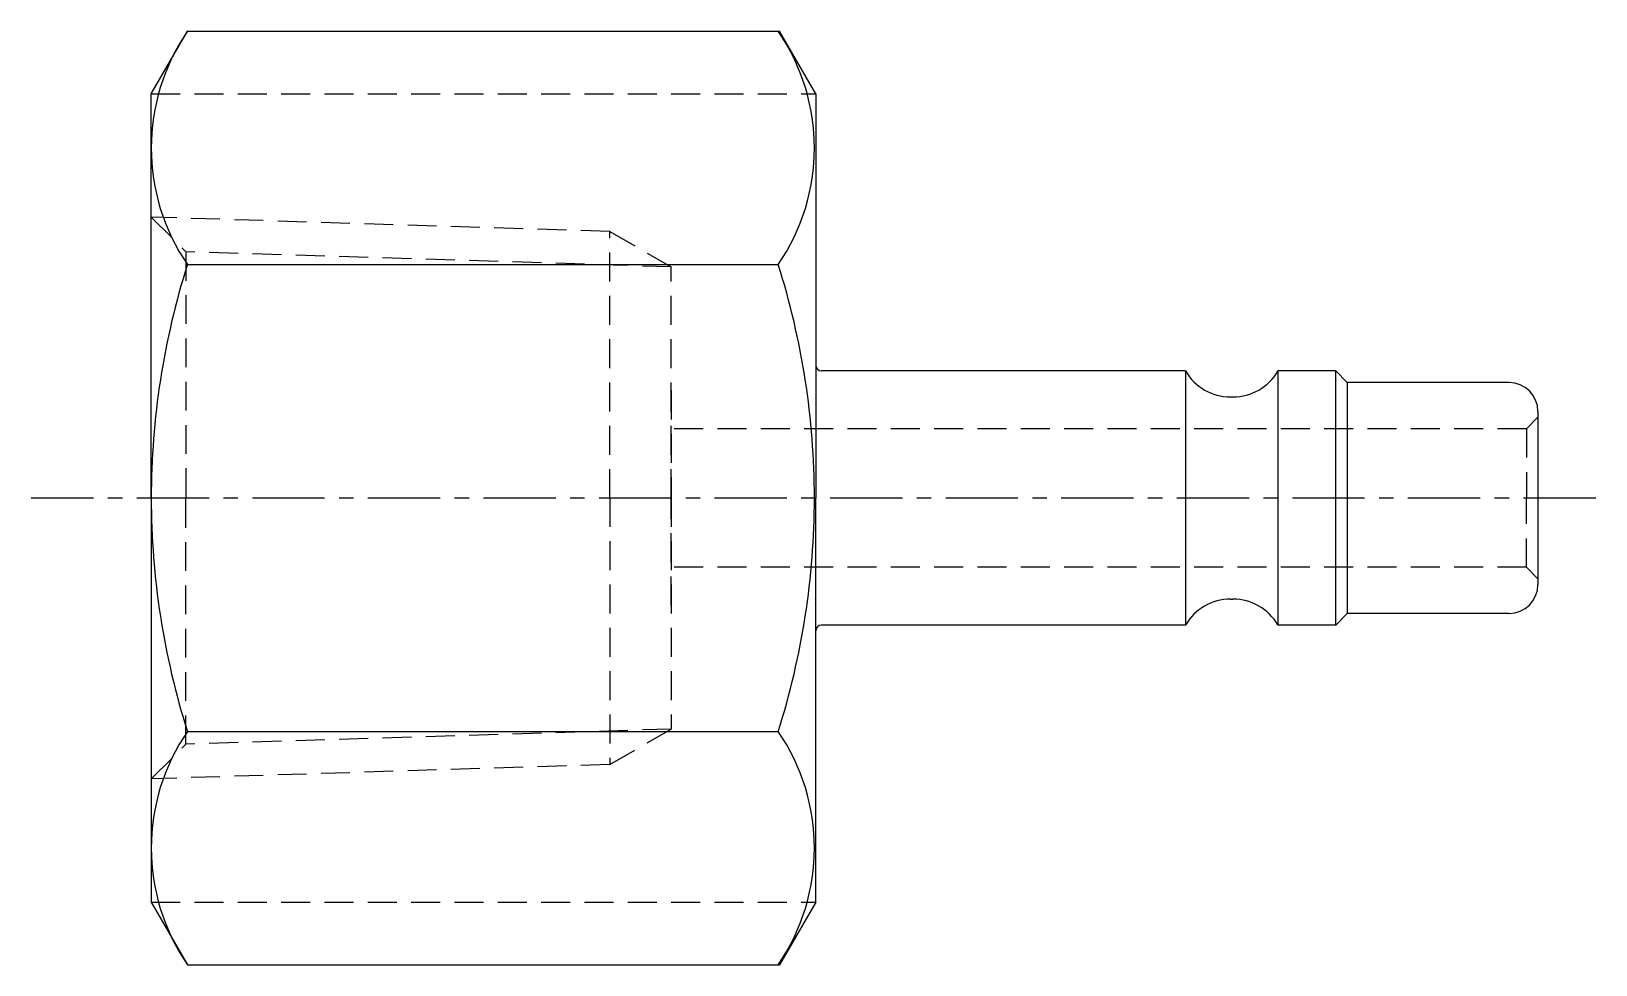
# Model space of a CAD drawing. Extents: x 0.5 to 41.1, y 0 to 48.9.
# Drawn here: x 13.98 to 41.06, y 32.69 to 48.86 of the extents above; entities outside this region: 2.
import ezdxf

# ---------------------------------------------------------------- set-up
doc = ezdxf.new("R2010")
doc.units = 0
doc.linetypes.add('CENTER', pattern=[2, 1.25, -0.25, 0.25, -0.25])
doc.linetypes.add('DASHED', pattern=[0.75, 0.5, -0.25])
doc.layers.get('0').update_dxf_attribs({"linetype": 'CONTINUOUS'})
doc.layers.add('CENTER', color=1, linetype='CENTER')
doc.styles.get("Standard").update_dxf_attribs({"font": 'txt.shx'})

# ---------------------------------------------------------------- blocks, each defined once
blk = doc.blocks.new('*U4')
at = {"color": 7, "linetype": 'CONTINUOUS'}
blk.add_text('MCPFSS10', height=3, dxfattribs=at).set_placement((0, 0))
blk = doc.blocks.new('*U5')
at = {"color": 7, "linetype": 'CONTINUOUS'}
blk.add_text('MCPFSS 10', height=3, dxfattribs=at).set_placement((0, 5))

msp = doc.modelspace()

# ---------------------------------------------------------------- linework, layer by layer
at = {"color": 7, "linetype": 'CONTINUOUS'}
for p, q in [((16.056, 47.773), (16.681, 48.856)), ((16.681, 48.856), (26.931, 48.856)), ((27.556, 47.773), (26.931, 48.856)), ((16.056, 40.773), (16.056, 47.773)), ((27.556, 47.773), (27.556, 40.773)), ((16.681, 44.815), (26.908, 44.815)), ((33.956, 42.973), (27.656, 42.973)), ((33.956, 42.973), (33.956, 38.573)), ((35.556, 42.973), (35.556, 38.573)), ((36.556, 42.973), (35.556, 42.973)), ((36.556, 38.573), (36.556, 42.973)), ((36.756, 42.773), (36.556, 42.973)), ((34.736, 42.523), (34.777, 42.523)), ((36.756, 42.773), (36.756, 38.773)), ((39.556, 42.773), (36.756, 42.773)), ((40.056, 42.273), (40.056, 40.773)), ((16.056, 40.773), (16.056, 33.773)), ((27.556, 33.773), (27.556, 40.773)), ((40.056, 40.773), (40.056, 39.273)), ((34.736, 39.023), (34.777, 39.023)), ((36.756, 38.773), (36.556, 38.573)), ((39.556, 38.773), (36.756, 38.773)), ((33.956, 38.573), (27.656, 38.573)), ((36.556, 38.573), (35.556, 38.573)), ((16.681, 36.732), (26.908, 36.732)), ((16.056, 33.773), (16.681, 32.69)), ((27.556, 33.773), (26.931, 32.69)), ((16.681, 32.69), (26.931, 32.69))]:
    msp.add_line(p, q, dxfattribs=at)
at = {"color": 3, "linetype": 'DASHED'}
for p, q in [((16.056, 47.773), (27.556, 47.773)), ((16.056, 45.637), (16.656, 45.037)), ((23.992, 45.389), (16.056, 45.637)), ((23.992, 40.773), (23.992, 45.389)), ((23.992, 45.389), (25.056, 44.775)), ((16.656, 45.037), (16.656, 40.773)), ((25.056, 44.775), (16.656, 45.037)), ((25.056, 40.773), (25.056, 44.775)), ((25.056, 42.633), (25.056, 40.773)), ((39.856, 41.973), (25.056, 41.973)), ((40.056, 42.173), (39.856, 41.973)), ((39.856, 41.973), (39.856, 40.773)), ((16.656, 36.509), (16.656, 40.773)), ((23.992, 40.773), (23.992, 36.157)), ((25.056, 38.913), (25.056, 40.773)), ((25.056, 40.773), (25.056, 36.771)), ((39.856, 39.573), (39.856, 40.773)), ((39.856, 39.573), (25.056, 39.573)), ((40.056, 39.373), (39.856, 39.573)), ((25.056, 36.771), (16.656, 36.509)), ((23.992, 36.157), (25.056, 36.771)), ((16.056, 35.909), (16.656, 36.509)), ((23.992, 36.157), (16.056, 35.909)), ((16.056, 33.773), (27.556, 33.773))]:
    msp.add_line(p, q, dxfattribs=at)
at = {"color": 7, "linetype": 'CONTINUOUS'}
for centre, radius, start, end in [((19.634, 46.835), 3.578, 145.6158, 214.3842), ((23.955, 46.835), 3.578, 325.6158, 34.3842), ((29.431, 40.773), 13.375, 162.412, 180), ((14.158, 40.773), 13.375, 0, 17.588), ((27.656, 43.073), 0.1, 180, 270), ((34.736, 43.423), 0.9, 210, 270), ((34.777, 43.423), 0.9, 270, 330), ((39.556, 42.273), 0.5, 0, 90), ((29.431, 40.773), 13.375, 180, 197.588), ((14.158, 40.773), 13.375, 342.412, 0), ((39.556, 39.273), 0.5, 270, 0), ((34.736, 38.123), 0.9, 90, 150), ((34.777, 38.123), 0.9, 30, 90), ((27.656, 38.473), 0.1, 90, 180), ((19.634, 34.711), 3.578, 145.6158, 214.3842), ((23.955, 34.711), 3.578, 325.6158, 34.3842)]:
    msp.add_arc(centre, radius, start, end, dxfattribs=at)
at = {"layer": 'CENTER', "color": 1, "linetype": 'CENTER'}
msp.add_line((41.056, 40.773), (13.979, 40.773), dxfattribs=at)

# ---------------------------------------------------------------- block references
at = {"color": 7, "linetype": 'CONTINUOUS'}
for name in ['*U5', '*U4']:
    msp.add_blockref(name, (0, 0), dxfattribs=at)

doc.saveas('drawing.dxf')
